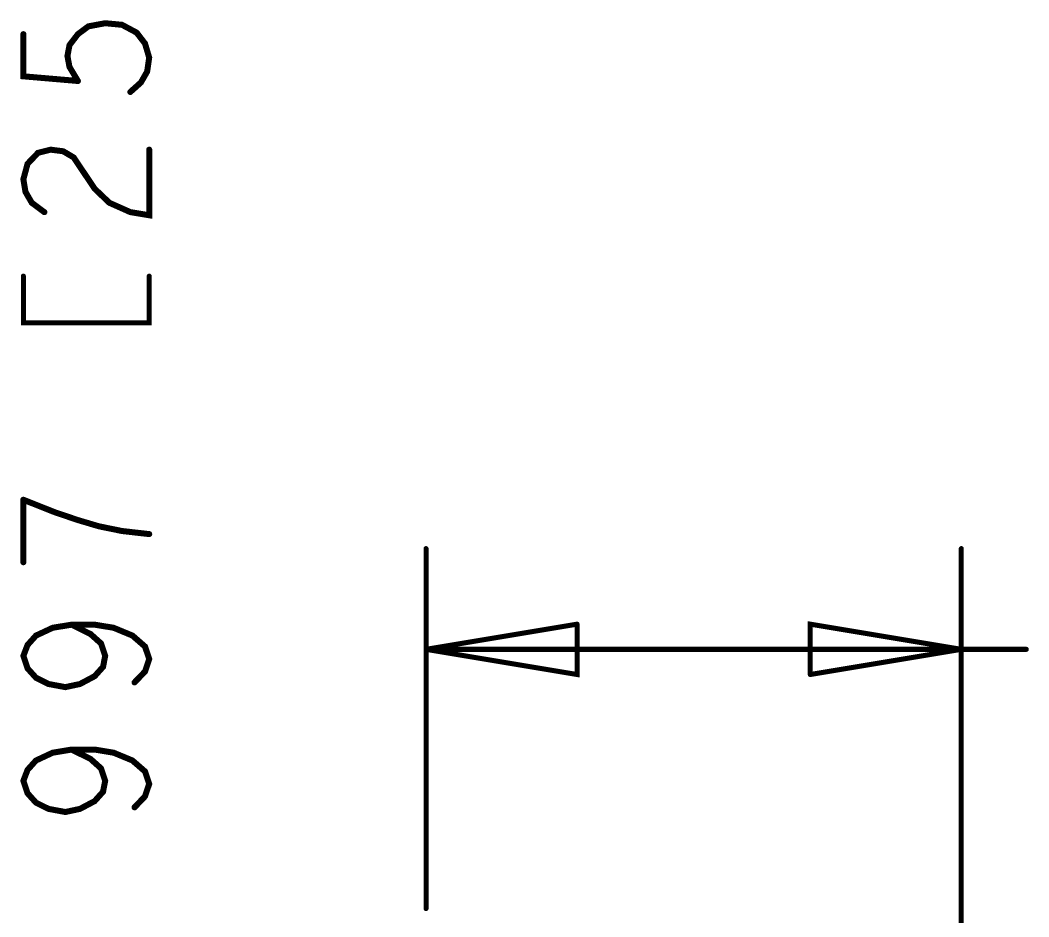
# Model space of a CAD drawing. Header units: millimetres. Extents: x 3362 to 3827, y -139 to 191.
# Drawn here: x 3566.27 to 3591.72, y 91.93 to 114.54 of the extents above; entities that cross this region are included whole.
import ezdxf

# ---------------------------------------------------------------- set-up
doc = ezdxf.new("R2010")
doc.units = ezdxf.units.MM
doc.header["$LTSCALE"] = 23.1
doc.layers.get('0').update_dxf_attribs({"linetype": 'CONTINUOUS'})

# ---------------------------------------------------------------- blocks, each defined once
blk = doc.blocks.new('PAD_R1')
at = {"const_width": 0.5}
blk.add_lwpolyline([(0.25, 0, 1), (-0.25, 0, 1)], format="xyb", close=True, dxfattribs=at)

msp = doc.modelspace()

# ---------------------------------------------------------------- linework, layer by layer
for points, const_width in [([(3569.049, 112.728), (3569.314, 112.965), (3569.473, 113.24), (3569.525, 113.594), (3569.419, 113.949), (3569.208, 114.224), (3568.838, 114.421), (3568.414, 114.461), (3567.991, 114.382), (3567.726, 114.185), (3567.514, 113.909), (3567.462, 113.634), (3567.514, 113.358), (3567.726, 113.004)], 0.152), ([(3567.726, 113.004), (3566.35, 113.122), (3566.35, 114.185)], 0.152), ([(3566.879, 109.697), (3566.562, 109.933), (3566.403, 110.209), (3566.35, 110.524), (3566.456, 110.917), (3566.721, 111.193), (3567.038, 111.272), (3567.356, 111.232), (3567.62, 111.075), (3568.149, 110.287), (3568.52, 109.933), (3569.049, 109.697), (3569.525, 109.618), (3569.525, 111.272)], 0.152), ([(3569.525, 108.083), (3569.525, 106.902), (3566.35, 106.902), (3566.35, 108.083)], 0.127), ([(3569.525, 101.578), (3568.838, 101.656), (3568.255, 101.775), (3567.726, 101.932), (3567.144, 102.129), (3566.35, 102.444)], 0.152), ([(3566.35, 102.444), (3566.35, 100.869)], 0.152), ([(3576.51, 92.136), (3576.51, 101.212)], 0.127), ([(3590.015, 81.492), (3590.015, 101.212)], 0.127), ([(3569.155, 97.838), (3569.419, 98.113), (3569.525, 98.428), (3569.419, 98.743), (3569.102, 99.019), (3568.626, 99.216), (3568.149, 99.294), (3567.568, 99.294), (3567.091, 99.216), (3566.668, 99.019), (3566.456, 98.782), (3566.35, 98.507), (3566.456, 98.192), (3566.668, 97.956), (3566.985, 97.798), (3567.409, 97.719), (3567.779, 97.798), (3568.149, 97.995), (3568.361, 98.231), (3568.414, 98.507), (3568.308, 98.822), (3568.044, 99.058), (3567.568, 99.294)], 0.152), ([(3580.32, 99.307), (3576.51, 98.672)], 0.127), ([(3576.51, 98.672), (3580.32, 98.037), (3580.32, 99.307)], 0.127), ([(3590.015, 98.672), (3586.205, 99.307), (3586.205, 98.037)], 0.127), ([(3590.015, 98.672), (3576.51, 98.672)], 0.127), ([(3586.205, 98.037), (3590.015, 98.672)], 0.127), ([(3591.655, 98.672), (3590.015, 98.672)], 0.127), ([(3569.155, 94.688), (3569.419, 94.964), (3569.525, 95.279), (3569.419, 95.593), (3569.102, 95.869), (3568.626, 96.066), (3568.149, 96.145), (3567.568, 96.145), (3567.091, 96.066), (3566.668, 95.869), (3566.456, 95.633), (3566.35, 95.357), (3566.456, 95.042), (3566.668, 94.806), (3566.985, 94.649), (3567.409, 94.57), (3567.779, 94.649), (3568.149, 94.845), (3568.361, 95.082), (3568.414, 95.357), (3568.308, 95.672), (3568.044, 95.908), (3567.568, 96.145)], 0.152)]:
    msp.add_lwpolyline(points, dxfattribs=dict(const_width=const_width))

# ---------------------------------------------------------------- block references
for p, xscale, yscale in [((3566.35, 114.185), 0.1524, 0.1524), ((3567.726, 113.004), 0.1524, 0.1524), ((3567.726, 113.004), 0.1524, 0.1524), ((3569.049, 112.728), 0.1524, 0.1524), ((3569.525, 111.272), 0.1524, 0.1524), ((3566.879, 109.697), 0.1524, 0.1524), ((3566.35, 108.083), 0.127, 0.127), ((3569.525, 108.083), 0.127, 0.127), ((3566.35, 102.444), 0.1524, 0.1524), ((3566.35, 102.444), 0.1524, 0.1524), ((3569.525, 101.578), 0.1524, 0.1524), ((3576.51, 101.212), 0.127, 0.127), ((3590.015, 101.212), 0.127, 0.127), ((3566.35, 100.869), 0.1524, 0.1524), ((3567.568, 99.294), 0.1524, 0.1524), ((3580.32, 99.307), 0.127, 0.127), ((3580.32, 99.307), 0.127, 0.127), ((3576.51, 98.672), 0.127, 0.127), ((3576.51, 98.672), 0.127, 0.127), ((3576.51, 98.672), 0.127, 0.127), ((3590.015, 98.672), 0.127, 0.127), ((3590.015, 98.672), 0.127, 0.127), ((3590.015, 98.672), 0.127, 0.127), ((3590.015, 98.672), 0.127, 0.127), ((3591.655, 98.672), 0.127, 0.127), ((3586.205, 98.037), 0.127, 0.127), ((3586.205, 98.037), 0.127, 0.127), ((3569.155, 97.838), 0.1524, 0.1524), ((3567.568, 96.145), 0.1524, 0.1524), ((3569.155, 94.688), 0.1524, 0.1524), ((3576.51, 92.136), 0.127, 0.127)]:
    msp.add_blockref('PAD_R1', p, dxfattribs=dict(xscale=xscale, yscale=yscale))

doc.saveas('drawing.dxf')
